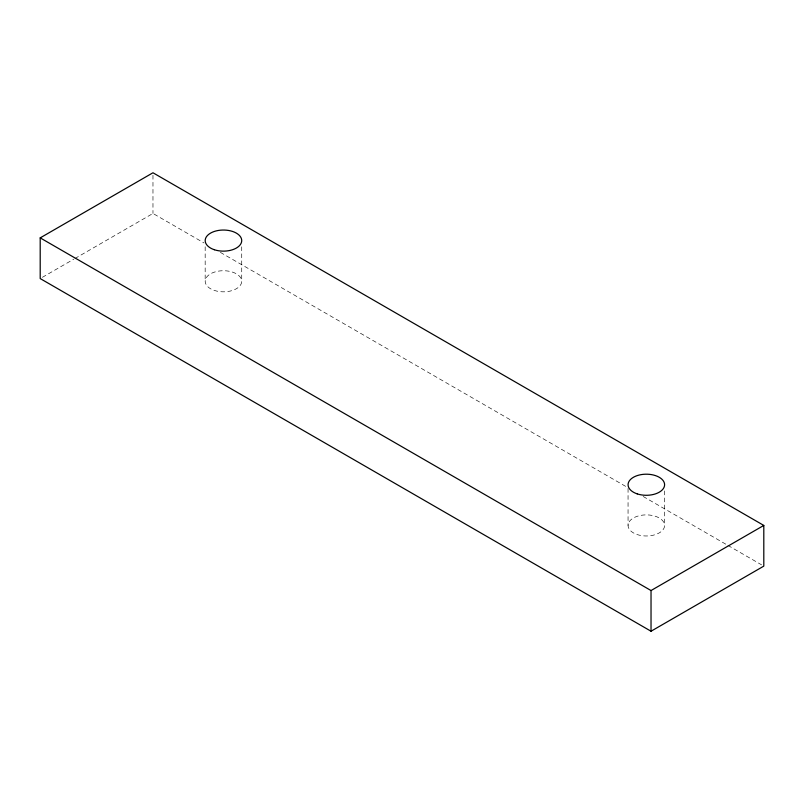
<?xml version="1.0" encoding="UTF-8"?>
<svg xmlns="http://www.w3.org/2000/svg" width="804" height="804" viewBox="0 0 804 804"><rect width="100%" height="100%" fill="white"/><g stroke="black" fill="none" stroke-linecap="round" stroke-linejoin="round"><path stroke-width="0.6" stroke-dasharray="4.02 3.01" d="M42.371 277.32L73.817 259.159M74.903 258.536L152.971 213.462L204.055 242.959M220.356 252.366L626.849 487.053M643.16 496.47L726.846 544.79M727.932 545.413L761.629 564.87M664.606 490.902L664.606 525.434A18.271 10.552 0 0 1 637.2 534.57A18.271 10.552 0 0 1 637.2 516.299A18.271 10.552 0 0 1 664.606 525.434M628.055 488.44L628.055 525.434M241.723 246.758L241.723 281.279A18.271 10.552 0 0 1 214.316 290.415A18.271 10.552 0 0 1 214.316 272.144A18.271 10.552 0 0 1 241.723 281.279M205.171 246.758L205.171 281.279M152.971 175.232L152.971 213.462"/><path stroke-width="1.21" d="M40.2 237.873L152.971 172.77L763.8 525.434L763.8 566.127L651.029 631.23L40.2 278.566L40.2 237.873L651.029 590.538L763.8 525.434M651.029 590.538L651.029 631.23M637.2 493.877A18.271 10.552 0 0 0 664.606 484.742A18.271 10.552 0 0 0 637.2 475.606A18.271 10.552 0 0 0 637.2 493.877M214.316 249.722A18.271 10.552 0 0 0 241.723 240.587A18.271 10.552 0 0 0 214.316 231.451A18.271 10.552 0 0 0 214.316 249.722"/></g></svg>
